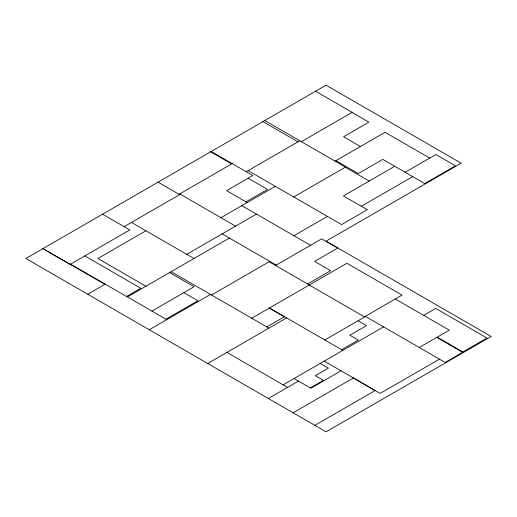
<?xml version="1.0" encoding="UTF-8"?>
<svg xmlns="http://www.w3.org/2000/svg" width="517" height="517" viewBox="0 0 517 517"><rect width="100%" height="100%" fill="white"/><g stroke="black" fill="none" stroke-linecap="round" stroke-linejoin="round"><path stroke-width="0.78" d="M179.089 194.289L232.204 163.624M124.164 226.659L180.31 194.237M246.234 171.722L299.815 140.786M145.93 230.769L97.894 258.5L145.93 286.231M301.346 141.671L352.148 112.338L315.583 91.225M245.989 201.869L267.541 189.429L248.134 178.223M87.748 294.238L105.248 284.13M220.959 217.709L275.315 186.327M335.1 161.155L385.068 132.307L429.711 158.086M186.734 254.332L256.438 214.09M293.772 196.983L345.459 167.14L264.775 120.558M126.607 296.461L140.818 288.26L84.794 255.915M127.408 296.926L229.386 238.046M394.755 166.287L343.43 195.917L367.341 209.721L341.582 224.585L248.128 170.629M151.933 311.085L194.14 286.715L169.608 272.556M293.921 235.726L327.403 216.397M405.134 172.277L435.883 154.525L455.458 165.828L424.716 183.58L382.813 159.385L358.236 173.576L335.914 160.69M361.357 206.264L412.682 176.633M165.97 319.189L197.914 300.745L183.878 292.641M149.271 329.756L210.477 294.419M211.511 295.013L269.784 261.369M275.567 265.467L321.658 238.86L337.691 248.115L314.646 261.421L330.68 270.675L307.634 283.982M251.734 318.233L346.926 263.276L402.045 295.104L364.382 316.843M266.791 326.931L284.376 316.779L269.312 308.087M207.698 363.49L286.625 317.923M324.805 339.966L364.621 316.979L309.263 285.022M341.647 349.692L358.287 340.083L349.867 335.223L366.501 325.62L358.081 320.76M283.148 384.855L383.562 326.88M268.342 398.504L298.503 381.087M423.682 315.389L435.721 308.436L486.956 338.015L462.87 351.922L437.253 337.129M310.323 387.912L323.403 380.357L315.286 375.672L328.36 368.123L320.243 363.438M341.046 370.818L310.885 388.235L294.089 378.534M293.1 412.792L353.428 377.966M419.281 347.502L449.292 330.176L395.292 299M314.853 425.355L375.09 390.574L353.337 378.011M439.469 359.16L380.163 393.398L324.256 361.124M352.032 112.409L368.905 122.154L343.566 136.785L360.439 146.524M345.278 167.243L369.19 181.047M262.927 121.624L297.96 141.858M211.195 151.494L252.813 175.522L226.582 190.663L247.191 202.561M210.671 151.798L231.681 163.921M241.833 205.656L310.504 245.297M436.736 337.427L462.631 352.381L445.176 362.456L365.28 316.326M179.742 193.907L235.565 226.142M158.079 182.158L179.657 194.618M222.161 233.878L276.227 265.092M269.131 261.751L309.347 284.97M131.486 222.433L193.959 258.5M269.447 308.009L342.855 350.384M102.586 214.2L129.819 229.923L70.17 264.361L42.937 248.638L104.835 284.369M171.114 271.69L268.911 328.153M226.918 352.394L287.562 387.407M70.59 264.122L166.771 319.655M326.046 85.182L25.85 258.5L326.046 431.818L491.15 336.489L326.046 241.168L461.132 163.178L326.046 85.182"/></g></svg>
